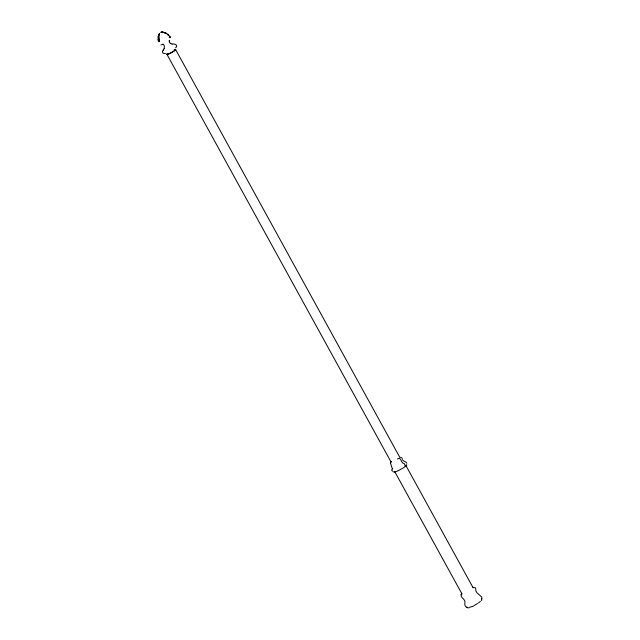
<?xml version="1.0" encoding="UTF-8"?>
<svg xmlns="http://www.w3.org/2000/svg" width="640" height="640" viewBox="0 0 640 640"><rect width="100%" height="100%" fill="white"/><g stroke="black" fill="none" stroke-linecap="round" stroke-linejoin="round"><path stroke-width="0.96" d="M164.216 48.44L163.192 50.208L163.672 49.392M390.536 463.36C390.656 463.112 392.52 470.592 392.616 468.48M158.824 35.832L158.744 38.864L159.496 41.648M158.752 36.264L159.456 41.456M406.84 463.248C405.896 461.176 403.808 461.872 402.32 459.656M159.256 33.568L157.984 37.448L158.664 41.608M481.608 600.688L481.784 597.104L476.992 592.816L475.864 590.888L475.696 588L472.912 587.176M158.256 35.864L158.152 36.288M390.592 463.304L390.408 462.44L391.344 461.48M169.392 40.848L169.36 42.168L170.104 43.112M159.464 33.728L158.896 35.504L159.4 33.896M160.584 32.2L160.392 32.232M175.576 47.8C178.68 45.92 175.12 43.104 172.104 44.136M461.184 594.56C460.096 597.944 465.92 598.968 464.912 602.992C464.136 605.96 466.408 607.864 468.872 607.912M481.88 598.744L481.632 599.144M163.288 50.04C160.856 52.544 164.208 54.312 165.456 53.352M461.016 594.8L461.76 593.216M392.736 468.368L391.6 470.16L392.792 471.288M168.992 41.008L169.504 40.632M473.576 605.976L472.608 606.448M397.32 459C401.448 456.256 400.672 463.336 404.112 463.672A0.976 0.696 53.4 0 1 404.464 463.8L405.272 466.52M163.232 44.168L162.608 44.392L163.2 44.488M162.944 44.28L160.976 44.904M466.824 607.192L467.064 607.184M169.4 37.248L170.424 37.4M161.816 32L166.64 33.328L170.568 37.096M169.24 37.136L170.28 37.288M161.592 32.016L163.552 32.288M161.696 32.08L163.296 32.304M162.352 32.056L162.8 32.112M170.36 43.232L172.008 44.024M164.08 32.464L165.2 32.952M164.232 32.584L165.12 32.968M165.504 33.112L166.28 33.624M165.688 33.28L166.24 33.64M163.768 44.816L164.424 45.944L164.184 48.32M167.264 34.472L167.728 34.944M400.784 457.2L402.368 458.44M405.96 465.624L473.208 587.944M175.672 49.656L399.976 457.672M166.864 54.208L391.176 462.224M394.816 471.776L462.064 594.104M159.096 40.496L159.208 40.832M174.232 49.768A5.048 0.672 -28.8 0 1 174.784 50.504A5.048 0.672 -28.8 0 1 168.864 53.864A5.048 0.672 -28.8 0 1 167.36 53.664M174.352 49.784A4.76 0.64 -28.8 0 1 174.56 50.608A4.76 0.64 -28.8 0 1 169.28 53.632A4.76 0.64 -28.8 0 1 167.304 53.824M406.096 464.832A7.44 1 -28.8 0 1 400.952 469.24A7.44 1 -28.8 0 1 393.944 471.584M480.392 601.264A6.368 0.856 -28.8 0 1 478.4 602.968M477.504 603.552A6.368 0.856 -28.8 0 1 474.176 605.448M472.08 606.456A6.368 0.856 -28.8 0 1 469.48 607.288M158.976 35.176L158.976 35.176M159.536 33.96L159.536 33.96M168.584 34.896L167.976 34.32L168.584 34.896M158.24 40.352L158.08 39.584L158.24 40.4"/></g></svg>
